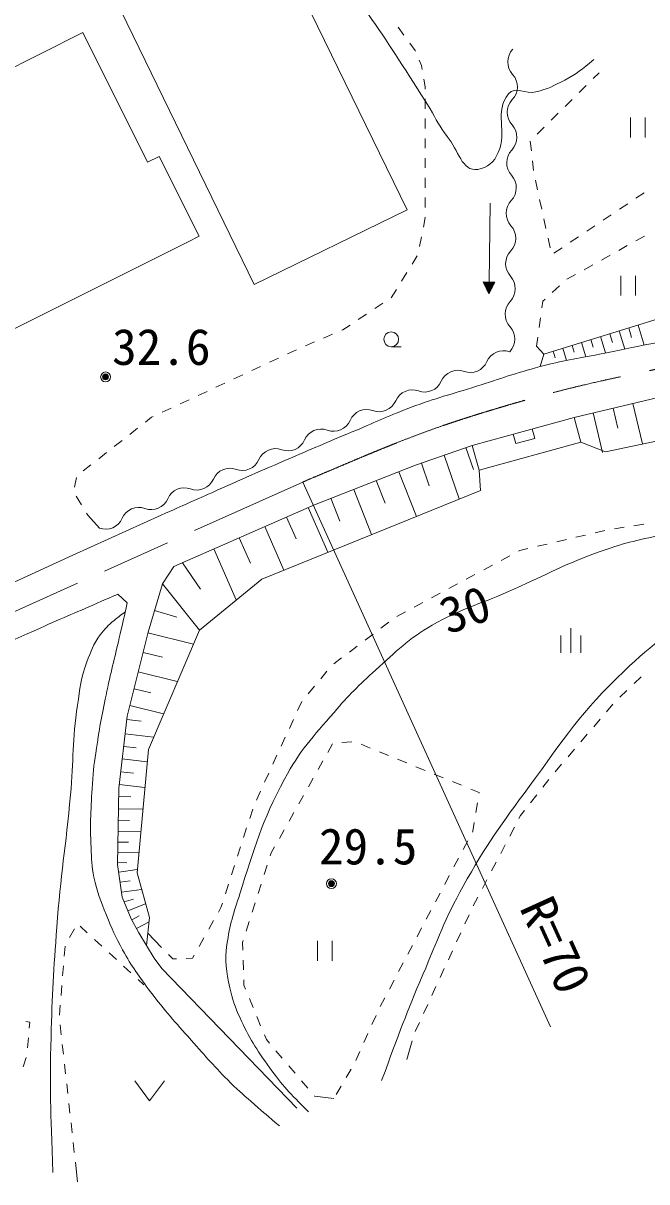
# Model space of a CAD drawing. Units: millimetres, scale not verified. Extents: x 40000 to 680000, y 20000 to 380000.
# Drawn here: x 425545 to 457150, y 257942 to 316659 of the extents above; entities that cross this region are included whole.
import ezdxf
from ezdxf.enums import TextEntityAlignment as Align

# ---------------------------------------------------------------- set-up
doc = ezdxf.new("R2010")
doc.units = ezdxf.units.MM
doc.header["$LTSCALE"] = 1000
doc.header["$PDMODE"] = 32
doc.header["$PDSIZE"] = 500
doc.linetypes.add('CHAIN', pattern=[18.5, 12, -1.5, 3.5, -1.5])
for name, color, linetype, lineweight in [('M-BGD', 7, 'Continuous', 13), ('M-BMK', 2, 'CHAIN', 13), ('M-STR-HTXT', 7, 'Continuous', 13)]:
    doc.layers.add(name, color=color, linetype=linetype, lineweight=lineweight)
doc.styles.add('ＭＳ ゴシック', font='')
doc.styles.get('ＭＳ ゴシック').set_extended_font_data('MS Gothic')

msp = doc.modelspace()

# ---------------------------------------------------------------- linework, layer by layer
at = {"layer": 'M-BGD'}
for p, q in [((445000, 307196), (437404, 322789)), ((429659, 319016), (437255, 303423)), ((416472, 310133), (428568, 316181)), ((428568, 316181), (431850, 309617)), ((444840, 316053), (444546, 316457)), ((445413, 315268), (445135, 315649)), ((445424, 315242), (445413, 315268)), ((445728, 314517), (445617, 314781)), ((445765, 314306), (445728, 314517)), ((454435, 313848), (454733, 314143)), ((445922, 313426), (445853, 313814)), ((445922, 313320), (445922, 313426)), ((453724, 313145), (454079, 313497)), ((445921, 312320), (445921, 312820)), ((453012, 312442), (453368, 312794)), ((445920, 311320), (445921, 311820)), ((452301, 311740), (452657, 312091)), ((456319, 311871), (456319, 310871)), ((457069, 310871), (457069, 311871)), ((451590, 311037), (451946, 311388)), ((445920, 310320), (445920, 310820)), ((451300, 310184), (451245, 310681)), ((431850, 309617), (432437, 309910)), ((432437, 309910), (434461, 305861)), ((445919, 309320), (445920, 309820)), ((451409, 309190), (451354, 309687)), ((445919, 308320), (445919, 308820)), ((451610, 308211), (451504, 308700)), ((445918, 307320), (445918, 307820)), ((451823, 307234), (451717, 307723)), ((457011, 308064), (456596, 307786)), ((437255, 303423), (445000, 307196)), ((449215, 307537), (449153, 303538)), ((456180, 307508), (455765, 307229)), ((445824, 306329), (445918, 306815)), ((445918, 306815), (445918, 306820)), ((452036, 306257), (451930, 306746)), ((455349, 306951), (454934, 306673)), ((454519, 306395), (454103, 306117)), ((433875, 305568), (421779, 299520)), ((433875, 305568), (434461, 305861)), ((445636, 305347), (445730, 305838)), ((452249, 305280), (452142, 305769)), ((453688, 305839), (453272, 305560)), ((455723, 305141), (456160, 305384)), ((456597, 305627), (457033, 305871)), ((445253, 304441), (445517, 304866)), ((452857, 305282), (452441, 305004)), ((454850, 304654), (455287, 304897)), ((453976, 304167), (454413, 304410)), ((444724, 303592), (444988, 304017)), ((449156, 303738), (449153, 303538)), ((453103, 303680), (453540, 303923)), ((455828, 303856), (455828, 302856)), ((456578, 302856), (456578, 303856)), ((444199, 302748), (444460, 303167)), ((449453, 303533), (448853, 303543)), ((448853, 303543), (449143, 302938)), ((448873, 303542), (448872, 303502)), ((448893, 303542), (448891, 303462)), ((448913, 303542), (448911, 303422)), ((448933, 303541), (448930, 303381)), ((448953, 303541), (448950, 303341)), ((448973, 303541), (448969, 303301)), ((448993, 303540), (448988, 303260)), ((449013, 303540), (449008, 303220)), ((449033, 303540), (449027, 303180)), ((449053, 303540), (449046, 303140)), ((449073, 303539), (449066, 303099)), ((449093, 303539), (449085, 303059)), ((449113, 303539), (449105, 303019)), ((449133, 303538), (449124, 302978)), ((449153, 303538), (449143, 302938)), ((449143, 302938), (449453, 303533)), ((449173, 303538), (449164, 302978)), ((449193, 303537), (449185, 303017)), ((449213, 303537), (449205, 303057)), ((449233, 303537), (449226, 303097)), ((449253, 303536), (449246, 303136)), ((449273, 303536), (449267, 303176)), ((449293, 303536), (449288, 303216)), ((449313, 303535), (449308, 303255)), ((449333, 303535), (449329, 303295)), ((449353, 303535), (449349, 303335)), ((449373, 303535), (449370, 303375)), ((449393, 303534), (449391, 303414)), ((449413, 303534), (449411, 303454)), ((449433, 303534), (449432, 303494)), ((452358, 303015), (452725, 303356)), ((443361, 302192), (443777, 302468)), ((444194, 302745), (444199, 302748)), ((451832, 302227), (451881, 302572)), ((451881, 302572), (451992, 302675)), ((442527, 301639), (442944, 301916)), ((451929, 299891), (458165, 301808)), ((441752, 301125), (442111, 301363)), ((451692, 301237), (451762, 301732)), ((456710, 301361), (457022, 300344)), ((440770, 300701), (441229, 300899)), ((441688, 301097), (441752, 301125)), ((451558, 300294), (451622, 300742)), ((454797, 300773), (455051, 299948)), ((455275, 300920), (455409, 300484)), ((455753, 301067), (456035, 300147)), ((456231, 301214), (456378, 300735)), ((438940, 299894), (439393, 300106)), ((439852, 300306), (440311, 300504)), ((444195, 300264), (444695, 300264)), ((451929, 299891), (451558, 300294)), ((452885, 300185), (453076, 299564)), ((453363, 300332), (453467, 299995)), ((453841, 300479), (454065, 299752)), ((454319, 300626), (454439, 300236)), ((438034, 299472), (438487, 299683)), ((451743, 299256), (451929, 299891)), ((452407, 300038), (452511, 299701)), ((437127, 299050), (437580, 299261)), ((435314, 298206), (435767, 298417)), ((436221, 298628), (436674, 298839)), ((455061, 294937), (470884, 298305)), ((434407, 297784), (434861, 297995)), ((453460, 296679), (458610, 297901)), ((432594, 296939), (433048, 297150)), ((433501, 297362), (433954, 297573)), ((455439, 297149), (455678, 296143)), ((456445, 297388), (456932, 295335)), ((431736, 296439), (432053, 296687)), ((432053, 296687), (432141, 296728)), ((448305, 295264), (453460, 296679)), ((453460, 296679), (453803, 295430)), ((454433, 296910), (454911, 294898)), ((430949, 295822), (431343, 296130)), ((451469, 295614), (451337, 296096)), ((430162, 295204), (430556, 295513)), ((448648, 294014), (453803, 295430)), ((450372, 295832), (450505, 295350)), ((450505, 295350), (451469, 295614)), ((453803, 295430), (455061, 294937)), ((429376, 294587), (429769, 294896)), ((445426, 294259), (448305, 295264)), ((446872, 294764), (447646, 292546)), ((447981, 295151), (448368, 294042)), ((448305, 295264), (448648, 294014)), ((428589, 293970), (428982, 294279)), ((440301, 292251), (445426, 294259)), ((445723, 294363), (446124, 293214)), ((428152, 293142), (428240, 293635)), ((444587, 293930), (445474, 291665)), ((448648, 294014), (448721, 292982)), ((442295, 293032), (443193, 290740)), ((443441, 293481), (443890, 292335)), ((428496, 292254), (428238, 292683)), ((448721, 292982), (437635, 288487)), ((441141, 292580), (441593, 291426)), ((428819, 291720), (428755, 291826)), ((433185, 289125), (440301, 292251)), ((439992, 292116), (440989, 289847)), ((428069, 289698), (432543, 291722)), ((429406, 291070), (428819, 291720)), ((438890, 291631), (439374, 290528)), ((456498, 291194), (456992, 291271)), ((437787, 291147), (438756, 288941)), ((453558, 290606), (454045, 290721)), ((454532, 290835), (455018, 290950)), ((455510, 291040), (456004, 291117)), ((436495, 290579), (437062, 289287)), ((451612, 290147), (452098, 290262)), ((452585, 290376), (453072, 290491)), ((416740, 284534), (428069, 289698)), ((435203, 290012), (436338, 287428)), ((449764, 289427), (450204, 289663)), ((450645, 289899), (450713, 289935)), ((450713, 289935), (451125, 290032)), ((432604, 288253), (433185, 289125)), ((433612, 289313), (434538, 287982)), ((448882, 288956), (449323, 289191)), ((437635, 288487), (434473, 285906)), ((448000, 288484), (448441, 288720)), ((430342, 287726), (430819, 287282)), ((431873, 285802), (432604, 288253)), ((432604, 288253), (434473, 285906)), ((446236, 287541), (446677, 287776)), ((447118, 288012), (447559, 288248)), ((445355, 287069), (445796, 287305)), ((432201, 286902), (433339, 286562)), ((444473, 286597), (444914, 286833)), ((443674, 285996), (444073, 286298)), ((453300, 284747), (453300, 285997)), ((430820, 281536), (431873, 285802)), ((431863, 285763), (434169, 285194)), ((434473, 285906), (431890, 279848)), ((442876, 285393), (443275, 285695)), ((452800, 284747), (452800, 285622)), ((453800, 284747), (453800, 285622)), ((442078, 284791), (442477, 285092)), ((431619, 284771), (432610, 284526)), ((441280, 284188), (441679, 284489)), ((431374, 283779), (433357, 283290)), ((440622, 283438), (440942, 283822)), ((439982, 282670), (440302, 283054)), ((456504, 283188), (456869, 283530)), ((431163, 282926), (432016, 282715)), ((455775, 282504), (456139, 282846)), ((430953, 282073), (432659, 281652)), ((439455, 281831), (439664, 282285)), ((455107, 281761), (455432, 282141)), ((430392, 277893), (430820, 281536)), ((430800, 281364), (431521, 281279)), ((439036, 280922), (439246, 281376)), ((454457, 281001), (454782, 281381)), ((430715, 280643), (432157, 280474)), ((438618, 280014), (438827, 280468)), ((440977, 279705), (441222, 280141)), ((441699, 280209), (442198, 280242)), ((442671, 280114), (443134, 279925)), ((453807, 280241), (454132, 280621)), ((430641, 280010), (431274, 279936)), ((431890, 279848), (431315, 273608)), ((438199, 279106), (438408, 279560)), ((443596, 279736), (444059, 279547)), ((453156, 279481), (453482, 279861)), ((430566, 279377), (431833, 279228)), ((440487, 278833), (440732, 279269)), ((444522, 279358), (444985, 279169)), ((445448, 278980), (445911, 278791)), ((452506, 278722), (452831, 279102)), ((430490, 278727), (431140, 278651)), ((437781, 278198), (437990, 278652)), ((439997, 277961), (440242, 278397)), ((446374, 278603), (446837, 278414)), ((451881, 277941), (452191, 278334)), ((430327, 274024), (430392, 277893)), ((430414, 278078), (431713, 277925)), ((437362, 277290), (437571, 277744)), ((447300, 278225), (447763, 278036)), ((448226, 277847), (448658, 277671)), ((430385, 277461), (431003, 277450)), ((439507, 277090), (439752, 277526)), ((448570, 277145), (448488, 276652)), ((448658, 277671), (448653, 277638)), ((451262, 277156), (451572, 277549)), ((430374, 276842), (431611, 276822)), ((437024, 276350), (437178, 276826)), ((439017, 276218), (439262, 276654)), ((450756, 276514), (450953, 276763)), ((430365, 276268), (430940, 276258)), ((448406, 276158), (448331, 275708)), ((450671, 276352), (450756, 276514)), ((430355, 275693), (431505, 275673)), ((436717, 275398), (436870, 275874)), ((438527, 275346), (438772, 275782)), ((448331, 275708), (448311, 275670)), ((450208, 275466), (450439, 275909)), ((430346, 275158), (430881, 275149)), ((436409, 274447), (436563, 274923)), ((438118, 274617), (438282, 274910)), ((448077, 275228), (447843, 274786)), ((449744, 274580), (449976, 275023)), ((430337, 274624), (431407, 274606)), ((438067, 274461), (438118, 274617)), ((447609, 274344), (447375, 273902)), ((430570, 272376), (430327, 274024)), ((430329, 274124), (430806, 274116)), ((430386, 273628), (431329, 273767)), ((436102, 273495), (436255, 273971)), ((437762, 273509), (437915, 273985)), ((449280, 273694), (449512, 274137)), ((430460, 273121), (430967, 273196)), ((431315, 273608), (431945, 271333)), ((447141, 273460), (446907, 273018)), ((448816, 272809), (449048, 273252)), ((430535, 272614), (431549, 272763)), ((435794, 272544), (435948, 273020)), ((437456, 272557), (437609, 273033)), ((446673, 272576), (446439, 272134)), ((431017, 271278), (430570, 272376)), ((430668, 272136), (431141, 272273)), ((430856, 271673), (431750, 272037)), ((435570, 271850), (435640, 272068)), ((437151, 271605), (437304, 272081)), ((448352, 271923), (448584, 272366)), ((431405, 270560), (431017, 271278)), ((431052, 271213), (431431, 271418)), ((431945, 271333), (431796, 269911)), ((435437, 271614), (435570, 271850)), ((446206, 271692), (445972, 271250)), ((447931, 271016), (448141, 271470)), ((427897, 270320), (428138, 270759)), ((428428, 270896), (428796, 270558)), ((431290, 270773), (431922, 271114)), ((434947, 270742), (435192, 271178)), ((436845, 270653), (436998, 271129)), ((445739, 270808), (445506, 270365)), ((429164, 270219), (429532, 269881)), ((432180, 269275), (431405, 270560)), ((431862, 270543), (432557, 269824)), ((434457, 269870), (434702, 270306)), ((436658, 270068), (436692, 270176)), ((440454, 270149), (440454, 269149)), ((441204, 269149), (441204, 270149)), ((447512, 270108), (447722, 270562)), ((427625, 269381), (427665, 269880)), ((429900, 269542), (430268, 269204)), ((436671, 269682), (436658, 270068)), ((445273, 269923), (445039, 269481)), ((447093, 269200), (447303, 269654)), ((432568, 268749), (432180, 269275)), ((432904, 269464), (433124, 269237)), ((433124, 269237), (433308, 269244)), ((433807, 269262), (434122, 269273)), ((434122, 269273), (434212, 269434)), ((436704, 268683), (436688, 269182)), ((444806, 269039), (444573, 268596)), ((427546, 268384), (427586, 268883)), ((430636, 268865), (431004, 268527)), ((439417, 261682), (432568, 268749)), ((446674, 268292), (446884, 268746)), ((427466, 267387), (427506, 267886)), ((431372, 268188), (431655, 267928)), ((436730, 267911), (436721, 268183)), ((436817, 267700), (436730, 267911)), ((444340, 268154), (444107, 267712)), ((446255, 267384), (446465, 267838)), ((437199, 266776), (437008, 267238)), ((443873, 267270), (443640, 266827)), ((427386, 266391), (427426, 266889)), ((445836, 266476), (446045, 266930)), ((425678, 266065), (425877, 266033)), ((425877, 266033), (425851, 265735)), ((437580, 265851), (437389, 266314)), ((443427, 266375), (443222, 265919)), ((445417, 265568), (445626, 266022)), ((427473, 265396), (427418, 265893)), ((443017, 265463), (442813, 265007)), ((425808, 265237), (425764, 264739)), ((427584, 264403), (427528, 264899)), ((437869, 265149), (437770, 265389)), ((438026, 264966), (437869, 265149)), ((444985, 264133), (445258, 265095)), ((425696, 264245), (425550, 263767)), ((438676, 264207), (438351, 264587)), ((442608, 264551), (442403, 264095)), ((427694, 263409), (427639, 263906)), ((439326, 263447), (439001, 263827)), ((442173, 263651), (441917, 263222)), ((439976, 262687), (439651, 263067)), ((427805, 262415), (427750, 262912)), ((431205, 263052), (431955, 262052)), ((431955, 262052), (432705, 263052)), ((441660, 262793), (441403, 262364)), ((427916, 261421), (427860, 261918)), ((440317, 262290), (440301, 262307)), ((441286, 262169), (440317, 262290)), ((428026, 260427), (427971, 260924)), ((428137, 259433), (428082, 259930)), ((428303, 257942), (428192, 258936))]:
    msp.add_line(p, q, dxfattribs=at)
for centre, radius in [((444195, 300639), 375), ((429720, 298732), 150), ((429720, 298732), 120), ((429720, 298732), 90), ((429720, 298732), 60), ((429720, 298732), 30), ((429720, 298732), 20), ((441169, 273053), 150), ((441169, 273053), 120), ((441169, 273053), 90), ((441169, 273053), 60), ((441169, 273053), 30), ((441169, 273053), 20)]:
    msp.add_circle(centre, radius, dxfattribs=at)
for centre, radius, start, end in [((451044, 314695), 942, 136.67251, 222.1356), ((449647, 313431), 942, 316.67251, 42.1356), ((451018, 312139), 942, 136.67251, 222.1356), ((449621, 310875), 942, 316.67251, 42.1356), ((450991, 309583), 942, 136.67251, 222.1356), ((449594, 308319), 942, 316.67251, 42.1356), ((450964, 307027), 942, 136.67251, 222.1356), ((449568, 305763), 942, 316.67251, 42.1356), ((450938, 304470), 942, 136.67251, 222.1356), ((449541, 303207), 942, 316.67251, 42.1356), ((450911, 301914), 942, 136.67251, 222.1356), ((449514, 300651), 942, 316.67251, 42.1356), ((449885, 299145), 915, 69.87863, 156.62461), ((448204, 299871), 915, 249.87863, 336.62461), ((447574, 298152), 915, 69.87863, 156.62461), ((445894, 298879), 915, 249.87863, 336.62461), ((445264, 297160), 915, 69.87863, 156.62461), ((443583, 297886), 915, 249.87863, 336.62461), ((441273, 296893), 915, 249.87863, 336.62461), ((442953, 296167), 915, 69.87863, 156.62461), ((440643, 295174), 915, 69.87863, 156.62461), ((438963, 295901), 915, 249.87863, 336.62461), ((438333, 294182), 915, 69.87863, 156.62461), ((436652, 294908), 915, 249.87863, 336.62461), ((436022, 293189), 915, 69.87863, 156.62461), ((433712, 292196), 915, 69.87863, 156.62461), ((434342, 293915), 915, 249.87863, 336.62461), ((432031, 292923), 915, 249.87863, 336.62461), ((431402, 291203), 915, 69.87863, 156.62461), ((429721, 291930), 915, 249.87863, 336.62461)]:
    msp.add_arc(centre, radius, start, end, dxfattribs=at)
for points, knots in [([(439707, 321962), (442873, 317346), (443759, 316161), (446165, 312318), (446508, 311771), (446623, 311409), (447037, 310913), (447607, 310231), (447767, 309122), (448588, 309249), (449072, 309324), (449414, 309620), (449622, 310100), (450091, 311183), (449397, 312159), (450139, 313078), (450481, 313501), (451001, 313039), (451528, 313174), (452125, 313328), (452444, 313483), (452987, 313772), (453613, 314105), (453831, 314297), (454468, 314822)], [0, 0, 0, 0, 1, 1, 1, 2, 2, 2, 3, 3, 3, 4, 4, 4, 5, 5, 5, 6, 6, 6, 7, 7, 7, 8, 8, 8, 8]), ([(432543, 291722), (433786, 292280), (434100, 292420), (435099, 292864), (436657, 293556), (437531, 293943), (439096, 294619), (440386, 295177), (441112, 295480), (442408, 296025), (443499, 296484), (444096, 296779), (445206, 297192), (446480, 297665), (447222, 297849), (448518, 298258), (449775, 298655), (450469, 298918), (451743, 299256), (452902, 299564), (453573, 299645), (454748, 299886), (456704, 300287), (457803, 300495), (459761, 300891), (461892, 301321), (462560, 301459), (465216, 302005)], [0, 0, 0, 0, 1, 1, 1, 2, 2, 2, 3, 3, 3, 4, 4, 4, 5, 5, 5, 6, 6, 6, 7, 7, 7, 8, 8, 8, 9, 9, 9, 9]), ([(443712, 263071), (444668, 265667), (444921, 266379), (445806, 268454), (446558, 270219), (446909, 271248), (447841, 272925), (448991, 274993), (449782, 276071), (451185, 277977), (452938, 280358), (453844, 281792), (455994, 283822), (457513, 285256), (458480, 285971), (460309, 286980), (461756, 287779), (462606, 288208), (464200, 288647), (465710, 289062), (466610, 289108), (468174, 289180), (470132, 289270), (471234, 289100), (473184, 288907), (474854, 288742), (475782, 288571), (477437, 288289), (478817, 288054), (479566, 287742), (480962, 287635), (481585, 287587), (481943, 287548), (482562, 287635), (484308, 287880), (485241, 288271), (486923, 288798), (489509, 289609), (490876, 290298), (493384, 291324), (495917, 292361), (497249, 293158), (499817, 294105), (502231, 294994), (503562, 295631), (506087, 296122), (507606, 296417), (508188, 296512), (510013, 296657)], [0, 0, 0, 0, 1, 1, 1, 2, 2, 2, 3, 3, 3, 4, 4, 4, 5, 5, 5, 6, 6, 6, 7, 7, 7, 8, 8, 8, 9, 9, 9, 10, 10, 10, 11, 11, 11, 12, 12, 12, 13, 13, 13, 14, 14, 14, 15, 15, 15, 16, 16, 16, 16]), ([(439998, 261497), (439030, 262471), (438709, 262791), (438026, 263735), (437348, 264669), (437014, 265235), (436523, 266279), (436260, 266840), (436143, 267175), (436014, 267781), (435837, 268616), (435751, 269117), (435869, 269962), (436012, 270988), (436210, 271544), (436523, 272531), (437261, 274857), (437638, 276202), (438789, 278354), (439564, 279803), (440224, 280488), (441297, 281734), (442063, 282624), (442534, 283091), (443405, 283878), (444468, 284840), (445043, 285434), (446280, 286156), (447703, 286987), (448634, 287187), (450141, 287852), (451847, 288605), (452755, 289143), (454505, 289785), (455725, 290232), (456436, 290422), (457711, 290673), (459293, 290984), (460202, 291048), (461811, 291166), (464233, 291344), (465597, 291371), (468026, 291384), (470682, 291399), (472181, 291477), (474823, 291202), (476241, 291055), (477028, 290889), (478421, 290584), (479414, 290368), (479941, 290082), (480952, 289984), (481191, 289960), (481331, 289954), (481566, 290000), (481978, 290080), (482232, 290089), (482600, 290291), (482885, 290447), (483001, 290543), (483261, 290797)], [0, 0, 0, 0, 1, 1, 1, 2, 2, 2, 3, 3, 3, 4, 4, 4, 5, 5, 5, 6, 6, 6, 7, 7, 7, 8, 8, 8, 9, 9, 9, 10, 10, 10, 11, 11, 11, 12, 12, 12, 13, 13, 13, 14, 14, 14, 15, 15, 15, 16, 16, 16, 17, 17, 17, 18, 18, 18, 19, 19, 19, 20, 20, 20, 20]), ([(374729, 271660), (377132, 272030), (377741, 272126), (379670, 272435), (382180, 272838), (383587, 273063), (386091, 273501), (388441, 273913), (389758, 274139), (392101, 274592), (395371, 275225), (397207, 275563), (400457, 276290), (402894, 276834), (404271, 277099), (406673, 277780), (409208, 278499), (410627, 278921), (413106, 279815), (415130, 280545), (416252, 280998), (418195, 281923), (419604, 282595), (420321, 283113), (421711, 283822), (423510, 284740), (424557, 285176), (426400, 286003), (427609, 286546), (428296, 286827), (429510, 287360), (429863, 287515), (430041, 287594), (430342, 287726)], [0, 0, 0, 0, 1, 1, 1, 2, 2, 2, 3, 3, 3, 4, 4, 4, 5, 5, 5, 6, 6, 6, 7, 7, 7, 8, 8, 8, 9, 9, 9, 10, 10, 10, 11, 11, 11, 11]), ([(430819, 287282), (430656, 286553), (430607, 286338), (430465, 285715), (430206, 284578), (430023, 283949), (429786, 282807), (429554, 281685), (429425, 281056), (429261, 279922), (429160, 279217), (429089, 278823), (429051, 278112), (428985, 276850), (428919, 276140), (428985, 274878), (429015, 274289), (428996, 273949), (429130, 273375), (429309, 272609), (429463, 272190), (429760, 271461), (430048, 270755), (430214, 270358), (430584, 269692), (431067, 268824), (431402, 268373), (431996, 267577), (432743, 266575), (433231, 266068), (434055, 265129), (434817, 264261), (435241, 263770), (436060, 262956), (436514, 262506), (436793, 262281), (437272, 261858), (437758, 261429), (437918, 261294), (438532, 260776)], [0, 0, 0, 0, 1, 1, 1, 2, 2, 2, 3, 3, 3, 4, 4, 4, 5, 5, 5, 6, 6, 6, 7, 7, 7, 8, 8, 8, 9, 9, 9, 10, 10, 10, 11, 11, 11, 12, 12, 12, 13, 13, 13, 13]), ([(430704, 286803), (430439, 286623), (430359, 286562), (430153, 286388), (429851, 286133), (429688, 285975), (429448, 285660), (429087, 285183), (428986, 284844), (428768, 284287), (428449, 283469), (428438, 282956), (428300, 282090), (428018, 280334), (428110, 279321), (427946, 277551), (427704, 274931), (427443, 273475), (427250, 270851), (427089, 268675), (427010, 267455), (426956, 265274), (426889, 262593), (426936, 261685), (427053, 258409)], [0, 0, 0, 0, 1, 1, 1, 2, 2, 2, 3, 3, 3, 4, 4, 4, 5, 5, 5, 6, 6, 6, 7, 7, 7, 8, 8, 8, 8])]:
    msp.add_open_spline(points, degree=3, knots=knots, dxfattribs=at)
for p in [(429720, 298732), (441169, 273053)]:
    msp.add_point(p, dxfattribs=at)
at = {"layer": 'M-BMK'}
msp.add_line((417347, 283365), (439714, 293405), dxfattribs=at)
msp.add_open_spline([(439714, 293405), (444437, 295400), (445851, 296042), (449945, 297252), (453346, 298257), (455304, 298639), (458777, 299360), (461398, 299904), (462880, 300142), (465516, 300612), (467294, 300929), (468300, 301055), (470074, 301399), (471545, 301684), (472369, 301850), (473826, 302202), (476143, 302762), (476914, 303047), (479674, 303947)], degree=3, knots=[0, 0, 0, 0, 1, 1, 1, 2, 2, 2, 3, 3, 3, 4, 4, 4, 5, 5, 5, 6, 6, 6, 6], dxfattribs=at)
at = {"layer": 'M-STR-HTXT'}
msp.add_line((439725, 293397), (452260, 265802), dxfattribs=at)

# ---------------------------------------------------------------- texts
at = {"layer": 'M-BGD', "style": 'ＭＳ ゴシック'}
for s, p in [('32.6', (432545, 300256)), ('29.5', (443027, 274943))]:
    msp.add_text(s, height=1833, dxfattribs=at).set_placement(p, align=Align.MIDDLE_CENTER)
msp.add_text('30', height=1833, rotation=19.199, dxfattribs=at).set_placement((447932, 286949), align=Align.MIDDLE_CENTER)
at = {"layer": 'M-STR-HTXT', "style": 'ＭＳ ゴシック'}
msp.add_text('R=70', height=1833, rotation=294.431, dxfattribs=at).set_placement((451202, 269340), align=Align.BOTTOM_CENTER)

doc.saveas('drawing.dxf')
